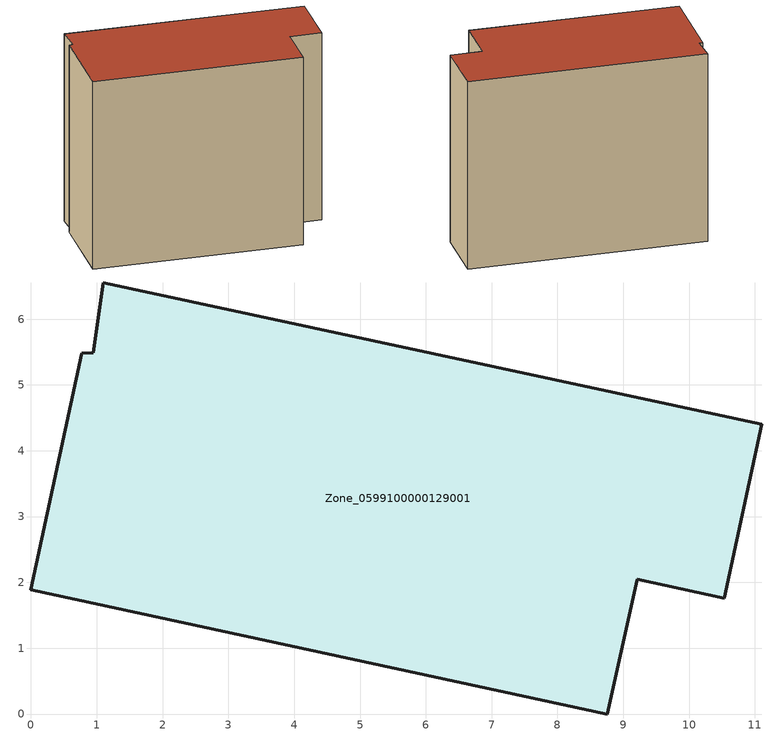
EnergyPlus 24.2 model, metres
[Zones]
Zone_0599100000129001
 floor ground (C_G): 1.1,6.55 11.1,4.4 10.53,1.76 9.21,2.05 8.76,0 0,1.89 0.77,5.48 0.95,5.49 z0
 wall outside (C_F): 0.77,5.48 0,1.89 8.76,0 9.21,2.05 10.53,1.76 11.1,4.4 1.1,6.55 0.95,5.49 0.77,5.48 z0:8.49
 roof outside (C_R): 1.1,6.55 0.95,5.49 0.77,5.48 0,1.89 8.76,0 9.21,2.05 10.53,1.76 11.1,4.4 z8.49
[BUILDING]
Pand.0599100000129001: North Axis=0; Terrain=City; Loads Convergence Tolerance Value=0.04; Temperature Convergence Tolerance Value=0.4; Solar Distribution=FullExterior; Maximum Number of Warmup Days=25; Minimum Number of Warmup Days=1
[Site:Location]
Rotterdam.The.Hague.AP_ZH_NLD Design_Conditions: Latitude=51.96; Longitude=4.45; Time Zone=1; Elevation=-4.5
[SITE:GROUNDTEMPERATURE:BUILDINGSURFACE]
18, 18, 18, 18, 18, 18, 18, 18, 18, 18, 18, 18
[MATERIAL] Thermal Absorptance=0.9; Solar Absorptance=0.7; Visible Absorptance=0.7
Name | Roughness | Thickness | Conductivity | Density | Specific Heat
G.TI.1975-1991 | MediumSmooth | 0.15 | 0.288461 | 540 | 1210
F.TI.1975-1991 | Rough | 0.3 | 0.230769 | 1920 | 840
R.TI.1975-1991 | MediumRough | 0.2 | 0.153846 | 1500 | 1000
[CONSTRUCTION]
C_G: G.TI.1975-1991
C_F: F.TI.1975-1991
C_R: R.TI.1975-1991
[ZONE]
Zone_0599100000129001: Type=1; Multiplier=1; Ceiling Height=Autocalculate; Volume=Autocalculate; Floor Area=autocalculate; Part of Total Floor Area=Yes
[ZONEINFILTRATION:DESIGNFLOWRATE]
Infil_Zone_0599100000129001: Zone or ZoneList or Space or SpaceList=Zone_0599100000129001; Schedule=AlwaysOn; Design Flow Rate Calculation Method=Flow/Area; Flow Rate per Floor Area=0.003; Constant Term Coefficient=1; Temperature Term Coefficient=0; Velocity Term Coefficient=0; Velocity Squared Term Coefficient=0
[HVACTEMPLATE:ZONE:IDEALLOADSAIRSYSTEM]
Zone_0599100000129001: Maximum Heating Supply Air Temperature=50; Minimum Cooling Supply Air Temperature=13; Maximum Heating Supply Air Humidity Ratio=0.0156; Minimum Cooling Supply Air Humidity Ratio=0.0077; Heating Limit=NoLimit; Cooling Limit=NoLimit; Dehumidification Control Type=ConstantSensibleHeatRatio; Cooling Sensible Heat Ratio=0.7; Dehumidification Setpoint=60; Humidification Control Type=None; Humidification Setpoint=30; Outdoor Air Method=None; Outdoor Air Flow Rate per Person=0.00944; Outdoor Air Flow Rate per Zone Floor Area=0; Outdoor Air Flow Rate per Zone=0; Demand Controlled Ventilation Type=None; Outdoor Air Economizer Type=NoEconomizer; Heat Recovery Type=None; Sensible Heat Recovery Effectiveness=0.7; Latent Heat Recovery Effectiveness=0.65
[ZONECONTROL:THERMOSTAT]
ThermostatControl_Zone_0599100000129001: Zone or ZoneList=Zone_0599100000129001; Control Type Schedule=DualSetpointControlType; Control 1=Thermostat_Zone_0599100000129001; Temperature Difference Between Cutout And Setpoint=0
[THERMOSTATSETPOINT:DUALSETPOINT]
Thermostat_Zone_0599100000129001: Heating Setpoint Temperature Schedule=HeatingSetpoint_Zone_0599100000129001; Cooling Setpoint Temperature Schedule=CoolingSetpoint_Zone_0599100000129001
[SCHEDULE:COMPACT]
HeatingSetpoint_Zone_0599100000129001: Through: 12/31, For: AllDays, Until: 24:00, 21
CoolingSetpoint_Zone_0599100000129001: Through: 12/31, For: AllDays, Until: 24:00, 24
DualSetpointControlType: Through: 12/31, For: AllDays, Until: 24:00, 4
AlwaysOn: Through: 12/31, For: AllDays, Until: 24:00, 1
